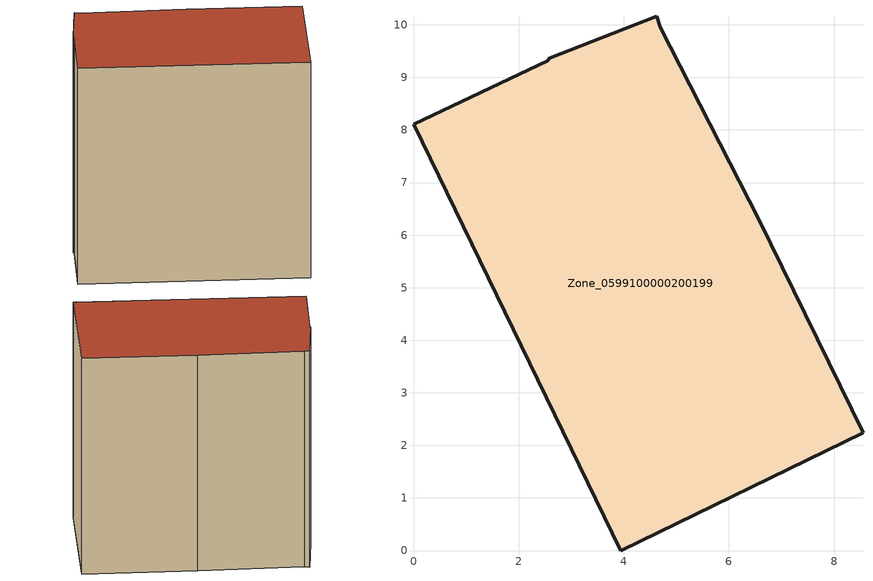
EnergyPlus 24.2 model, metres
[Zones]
Zone_0599100000200199
 floor ground (C_G): 2.58,9.37 4.63,10.16 4.69,9.95 6.58,6.29 8.55,2.24 3.94,0 0,8.11 2.56,9.31 z0
 wall outside (C_F): 3.94,0 8.55,2.24 6.58,6.29 4.69,9.95 4.63,10.16 2.58,9.37 2.56,9.31 0,8.11 3.94,0 z0:9.19
 roof outside (C_R): 4.63,10.16 2.58,9.37 2.56,9.31 0,8.11 3.94,0 8.55,2.24 6.58,6.29 4.69,9.95 z9.19
[BUILDING]
Pand.0599100000200199: North Axis=0; Terrain=City; Loads Convergence Tolerance Value=0.04; Temperature Convergence Tolerance Value=0.4; Solar Distribution=FullExterior; Maximum Number of Warmup Days=25; Minimum Number of Warmup Days=1
[Site:Location]
Rotterdam.The.Hague.AP_ZH_NLD Design_Conditions: Latitude=51.96; Longitude=4.45; Time Zone=1; Elevation=-4.5
[SITE:GROUNDTEMPERATURE:BUILDINGSURFACE]
18, 18, 18, 18, 18, 18, 18, 18, 18, 18, 18, 18
[MATERIAL] Thermal Absorptance=0.9; Solar Absorptance=0.7; Visible Absorptance=0.7
Name | Roughness | Thickness | Conductivity | Density | Specific Heat
G.TC.1965-1974 | MediumSmooth | 0.15 | 0.882353 | 540 | 1210
F.TC.1965-1974 | Rough | 0.3 | 0.697674 | 1920 | 840
R.TC.1965-1974 | MediumRough | 0.2 | 0.232558 | 1500 | 1000
[CONSTRUCTION]
C_G: G.TC.1965-1974
C_F: F.TC.1965-1974
C_R: R.TC.1965-1974
[ZONE]
Zone_0599100000200199: Type=1; Multiplier=1; Ceiling Height=Autocalculate; Volume=Autocalculate; Floor Area=autocalculate; Part of Total Floor Area=Yes
[ZONEINFILTRATION:DESIGNFLOWRATE]
Infil_Zone_0599100000200199: Zone or ZoneList or Space or SpaceList=Zone_0599100000200199; Schedule=AlwaysOn; Design Flow Rate Calculation Method=Flow/Area; Flow Rate per Floor Area=0.003; Constant Term Coefficient=1; Temperature Term Coefficient=0; Velocity Term Coefficient=0; Velocity Squared Term Coefficient=0
[HVACTEMPLATE:ZONE:IDEALLOADSAIRSYSTEM]
Zone_0599100000200199: Maximum Heating Supply Air Temperature=50; Minimum Cooling Supply Air Temperature=13; Maximum Heating Supply Air Humidity Ratio=0.0156; Minimum Cooling Supply Air Humidity Ratio=0.0077; Heating Limit=NoLimit; Cooling Limit=NoLimit; Dehumidification Control Type=ConstantSensibleHeatRatio; Cooling Sensible Heat Ratio=0.7; Dehumidification Setpoint=60; Humidification Control Type=None; Humidification Setpoint=30; Outdoor Air Method=None; Outdoor Air Flow Rate per Person=0.00944; Outdoor Air Flow Rate per Zone Floor Area=0; Outdoor Air Flow Rate per Zone=0; Demand Controlled Ventilation Type=None; Outdoor Air Economizer Type=NoEconomizer; Heat Recovery Type=None; Sensible Heat Recovery Effectiveness=0.7; Latent Heat Recovery Effectiveness=0.65
[ZONECONTROL:THERMOSTAT]
ThermostatControl_Zone_0599100000200199: Zone or ZoneList=Zone_0599100000200199; Control Type Schedule=DualSetpointControlType; Control 1=Thermostat_Zone_0599100000200199; Temperature Difference Between Cutout And Setpoint=0
[THERMOSTATSETPOINT:DUALSETPOINT]
Thermostat_Zone_0599100000200199: Heating Setpoint Temperature Schedule=HeatingSetpoint_Zone_0599100000200199; Cooling Setpoint Temperature Schedule=CoolingSetpoint_Zone_0599100000200199
[SCHEDULE:COMPACT]
HeatingSetpoint_Zone_0599100000200199: Through: 12/31, For: AllDays, Until: 24:00, 21
CoolingSetpoint_Zone_0599100000200199: Through: 12/31, For: AllDays, Until: 24:00, 24
DualSetpointControlType: Through: 12/31, For: AllDays, Until: 24:00, 4
AlwaysOn: Through: 12/31, For: AllDays, Until: 24:00, 1
